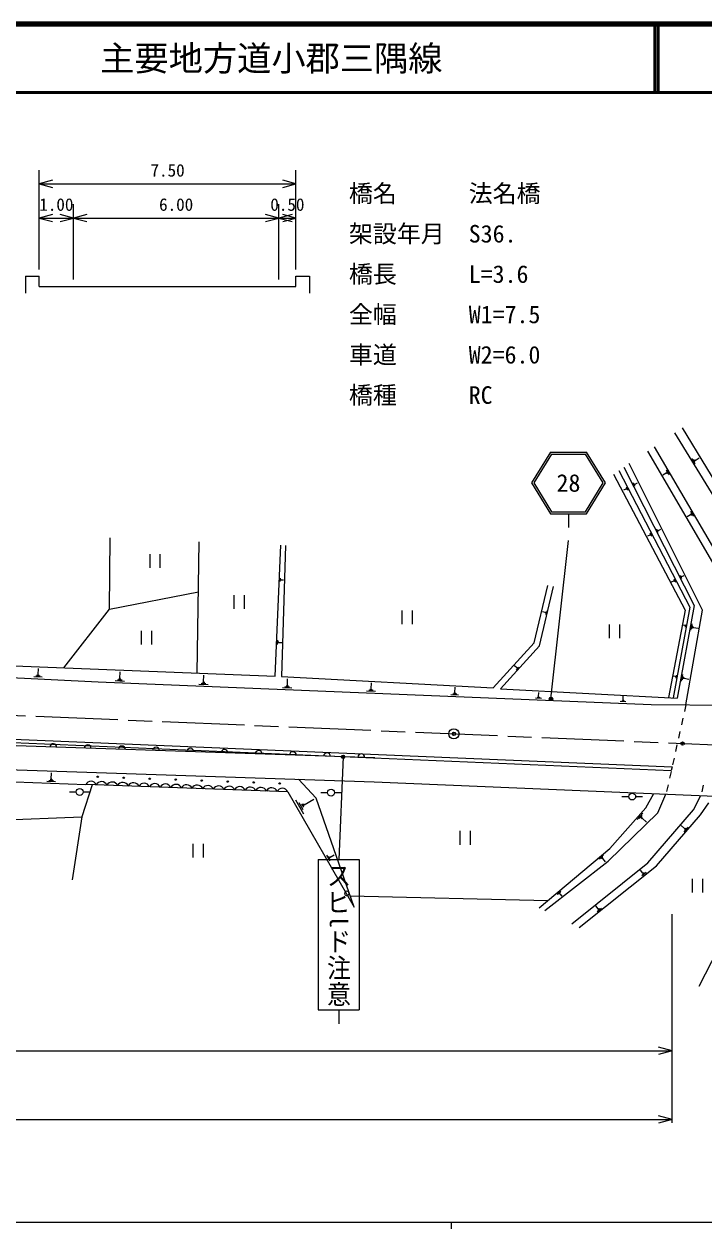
# Model space of a CAD drawing. Units: millimetres, scale not verified, with parts at other scales. Extents: x 40000 to 680000, y 20000 to 380000.
# Drawn here: x 205610 to 304922, y 204000 to 380000 of the extents above; entities that cross this region are included whole.
import ezdxf
from ezdxf.enums import TextEntityAlignment as Align

# ---------------------------------------------------------------- set-up
doc = ezdxf.new("R2010")
doc.units = ezdxf.units.MM
doc.header["$LTSCALE"] = 1000
doc.header["$PDMODE"] = 32
doc.header["$PDSIZE"] = 500
doc.linetypes.add('CHAIN', pattern=[18.5, 12, -1.5, 3.5, -1.5])
for name, color, linetype, lineweight in [('M-BGD', 7, 'Continuous', 25), ('M-BMK', 2, 'CHAIN', 13), ('M-BMK-SRVR', 3, 'Continuous', 25), ('M-STR-HTXT', 7, 'Continuous', 13), ('M-STR-STRC', 7, 'Continuous', 25), ('M-TTL', 2, 'Continuous', 140), ('M-TTL-BAND', 7, 'Continuous', 25), ('M-TTL-LINE', 7, 'Continuous', 50)]:
    doc.layers.add(name, color=color, linetype=linetype, lineweight=lineweight)
doc.layers.add('M-OTRS', color=6, linetype='Continuous')
doc.layers.add('M-TTL-TXT', color=7, linetype='Continuous')
doc.styles.add('@ＭＳ ゴシック', font='')
doc.styles.add('ＭＳ ゴシック', font='')
doc.styles.get('@ＭＳ ゴシック').set_extended_font_data('@MS Gothic')
doc.styles.get('ＭＳ ゴシック').set_extended_font_data('MS Gothic')

msp = doc.modelspace()

# ---------------------------------------------------------------- linework, layer by layer
at = {"layer": 'M-BGD'}
for p, q in [((301729, 321033), (311173, 305485)), ((300643, 320296), (311323, 302820)), ((296685, 317609), (307871, 298427)), ((297656, 318268), (309007, 298801)), ((293246, 315273), (303484, 295090)), ((304708, 294373), (294008, 315791)), ((303650, 315720), (303156, 316528)), ((303607, 315971), (303360, 316375)), ((303626, 316122), (303503, 316324)), ((303676, 316222), (303615, 316323)), ((303646, 316272), (304211, 316618)), ((291713, 314232), (302177, 294384)), ((292499, 314766), (302858, 294805)), ((299427, 314408), (298928, 314117)), ((299401, 314453), (299453, 314363)), ((299433, 314889), (299848, 314176)), ((299446, 314539), (299550, 314360)), ((299465, 314669), (299673, 314313)), ((293533, 312078), (293184, 311897)), ((293516, 312110), (293549, 312047)), ((293550, 312167), (293615, 312042)), ((293553, 312405), (293812, 311907)), ((293568, 312255), (293697, 312006)), ((294840, 312464), (294586, 312965)), ((294827, 312615), (294700, 312865)), ((294845, 312703), (294782, 312828)), ((294880, 312759), (294848, 312822)), ((294864, 312791), (295214, 312969)), ((302963, 308331), (302453, 308034)), ((302937, 308377), (302990, 308286)), ((302970, 308824), (303395, 308094)), ((302983, 308465), (303090, 308283)), ((303003, 308599), (303216, 308234)), ((218069, 294532), (218189, 304936)), ((297018, 305362), (296669, 305181)), ((297002, 305393), (297034, 305331)), ((297035, 305450), (297100, 305326)), ((297038, 305689), (297297, 305190)), ((297053, 305538), (297182, 305289)), ((298264, 305716), (298010, 306217)), ((298250, 305866), (298123, 306117)), ((298269, 305954), (298205, 306080)), ((298303, 306011), (298271, 306074)), ((298287, 306043), (298638, 306220)), ((230873, 285198), (231187, 304387)), ((242289, 284738), (243118, 303884)), ((243779, 303856), (243234, 284681)), ((223964, 302574), (223964, 300574)), ((225464, 302574), (225464, 300574)), ((301677, 298987), (301433, 299468)), ((301664, 299132), (301542, 299373)), ((301682, 299216), (301621, 299337)), ((301715, 299271), (301684, 299331)), ((301699, 299301), (302036, 299472)), ((243030, 298578), (243050, 299056)), ((243083, 298696), (243093, 298934)), ((243133, 298753), (243138, 298873)), ((243182, 298781), (243185, 298841)), ((243183, 298811), (243517, 298796)), ((280149, 289624), (282123, 297997)), ((280900, 289196), (282939, 297835)), ((300503, 298636), (300154, 298455)), ((300487, 298667), (300520, 298605)), ((300521, 298724), (300586, 298600)), ((300524, 298963), (300782, 298465)), ((300538, 298813), (300668, 298563)), ((218069, 294532), (231068, 297065)), ((236265, 296581), (236265, 294581)), ((237765, 296581), (237765, 294581)), ((211424, 285982), (218069, 294532)), ((260781, 294342), (260781, 292342)), ((262281, 294342), (262281, 292342)), ((281746, 294045), (281335, 294142)), ((281754, 294082), (281737, 294008)), ((281822, 294105), (281787, 293958)), ((281898, 294164), (281829, 293871)), ((281991, 294297), (281853, 293710)), ((302177, 294384), (299728, 281605)), ((302858, 294805), (300413, 281570)), ((303484, 295090), (300997, 281539)), ((302297, 280568), (304708, 294373)), ((291104, 292297), (291104, 290297)), ((292604, 292297), (292604, 290297)), ((302117, 292128), (301839, 292180)), ((302166, 292171), (302147, 292071)), ((302214, 292213), (302178, 292015)), ((302272, 292305), (302199, 291908)), ((303028, 291447), (303203, 292398)), ((222702, 291377), (222702, 289377)), ((224202, 291377), (224202, 289377)), ((302121, 292153), (302112, 292104)), ((303167, 291667), (303254, 292143)), ((303284, 291769), (303327, 292006)), ((303390, 291811), (303411, 291930)), ((303401, 291870), (304066, 291748)), ((242631, 289369), (242658, 290006)), ((242701, 289525), (242715, 289844)), ((242769, 289602), (242776, 289762)), ((242834, 289639), (242837, 289719)), ((242836, 289679), (243282, 289660)), ((274135, 283020), (280149, 289624)), ((275230, 282881), (280900, 289196)), ((133615, 288016), (216435, 283909)), ((186103, 287002), (242289, 284738)), ((207652, 284997), (207695, 285860)), ((219600, 284425), (219639, 285378)), ((277583, 285969), (277251, 286267)), ((277938, 286079), (277512, 285604)), ((277610, 285999), (277556, 285940)), ((277784, 286003), (277571, 285765)), ((277684, 285986), (277577, 285867)), ((208250, 284597), (207017, 284658)), ((207948, 284736), (207331, 284766)), ((207800, 284866), (207492, 284882)), ((207729, 284994), (207575, 285001)), ((216435, 283909), (297237, 280605)), ((220264, 283989), (218903, 284044)), ((219930, 284139), (219249, 284167)), ((219765, 284282), (219425, 284296)), ((219685, 284421), (219515, 284428)), ((232496, 283488), (231143, 283544)), ((232163, 283638), (231487, 283665)), ((231999, 283780), (231661, 283794)), ((231920, 283918), (231751, 283925)), ((231836, 283922), (231875, 284869)), ((243234, 284681), (274135, 283020)), ((244156, 283418), (243987, 283425)), ((244071, 283421), (244110, 284368)), ((256306, 282897), (256342, 283787)), ((300729, 284701), (300417, 284759)), ((300734, 284729), (300724, 284673)), ((300784, 284748), (300763, 284637)), ((300839, 284796), (300798, 284573)), ((300904, 284899), (300822, 284453)), ((301661, 283999), (301842, 284983)), ((301805, 284227), (301895, 284719)), ((301926, 284332), (301971, 284578)), ((302035, 284375), (302058, 284498)), ((302046, 284437), (302735, 284310)), ((244731, 282988), (243379, 283043)), ((244398, 283137), (243722, 283165)), ((244235, 283279), (243897, 283293)), ((256926, 282489), (255654, 282541)), ((256613, 282630), (255977, 282656)), ((256460, 282763), (256142, 282776)), ((256385, 282894), (256226, 282900)), ((269076, 281993), (267975, 282038)), ((268806, 282114), (268255, 282137)), ((268672, 282230), (268397, 282241)), ((268608, 282343), (268470, 282348)), ((268539, 282346), (268571, 283116)), ((275230, 282881), (300997, 281539)), ((280981, 281593), (280548, 281610)), ((280877, 281684), (280660, 281692)), ((280826, 281772), (280718, 281777)), ((280772, 281775), (280797, 282381)), ((293116, 281251), (293139, 281814)), ((281194, 281497), (280328, 281533)), ((293508, 280994), (292705, 281026)), ((293311, 281082), (292909, 281099)), ((293214, 281167), (293013, 281175)), ((293167, 281249), (293066, 281253)), ((297237, 280605), (308460, 280523)), ((302297, 280568), (302079, 279592)), ((133248, 278525), (300268, 271477)), ((301861, 278616), (301644, 277640)), ((133227, 278026), (300158, 270982)), ((301426, 276664), (301208, 275688)), ((300990, 274712), (300772, 273736)), ((117118, 273974), (256736, 269311)), ((300268, 271477), (300158, 270982)), ((300555, 272760), (300337, 271784)), ((198379, 269541), (214615, 268921)), ((210213, 269307), (208915, 269357)), ((209893, 269450), (209244, 269474)), ((209736, 269586), (209411, 269598)), ((209660, 269719), (209498, 269725)), ((209579, 269722), (209613, 270631)), ((248261, 266938), (245694, 269680)), ((256736, 269311), (314890, 266857)), ((300119, 270808), (299901, 269832)), ((212230, 267827), (213230, 267827)), ((215573, 268887), (214034, 264205)), ((214230, 267827), (215230, 267827)), ((244121, 267850), (214615, 268921)), ((244121, 267850), (253828, 250981)), ((248950, 267731), (249950, 267731)), ((250950, 267731), (251950, 267731)), ((296451, 265525), (297590, 267587)), ((299684, 268856), (299466, 267880)), ((304816, 268804), (304604, 267826)), ((246491, 264595), (245318, 266635)), ((246402, 265222), (245815, 266242)), ((246459, 265595), (246166, 266105)), ((246590, 265840), (246443, 266095)), ((246517, 265967), (247945, 266789)), ((253828, 250981), (248261, 266938)), ((292952, 267160), (293952, 267160)), ((294952, 267160), (295952, 267160)), ((298179, 264761), (299383, 267511)), ((303379, 265236), (304489, 267296)), ((304421, 264508), (305628, 266247)), ((175079, 262606), (214034, 264205)), ((214034, 264205), (212639, 254998)), ((290927, 257711), (298179, 264761)), ((291182, 259586), (296451, 265525)), ((295189, 263798), (296014, 264728)), ((295488, 263948), (295900, 264413)), ((295684, 263982), (295890, 264214)), ((295828, 263957), (295932, 264074)), ((295880, 264015), (296531, 263438)), ((296727, 257454), (303379, 265236)), ((297980, 257062), (304421, 264508)), ((302097, 262506), (301607, 262930)), ((302610, 262675), (302005, 261975)), ((302135, 262550), (302060, 262463)), ((302389, 262560), (302086, 262210)), ((302243, 262533), (302092, 262358)), ((269253, 262127), (269253, 260127)), ((270753, 262127), (270753, 260127)), ((230248, 260270), (230248, 258270)), ((231748, 260270), (231748, 258270)), ((280876, 250910), (291182, 259586)), ((250313, 257752), (249841, 258573)), ((250277, 258004), (250041, 258415)), ((250300, 258154), (250182, 258359)), ((250353, 258252), (250294, 258355)), ((250323, 258304), (250898, 258634)), ((281689, 250511), (290927, 257711)), ((285644, 248568), (296727, 257454)), ((286721, 248040), (297980, 257062)), ((289568, 258028), (290276, 258624)), ((289805, 258107), (290158, 258404)), ((289953, 258110), (290130, 258259)), ((290057, 258077), (290145, 258151)), ((290101, 258114), (290518, 257619)), ((296010, 255988), (295665, 256418)), ((296466, 256050), (295851, 255557)), ((296263, 255988), (295955, 255742)), ((296049, 256019), (295972, 255957)), ((296137, 255988), (295983, 255865)), ((303203, 255162), (303203, 253162)), ((304703, 255162), (304703, 253162)), ((253244, 252653), (282139, 251973)), ((283468, 252906), (284004, 253358)), ((283647, 252965), (283915, 253191)), ((283760, 252968), (283894, 253081)), ((283838, 252943), (283905, 252999)), ((283872, 252971), (284188, 252596)), ((289490, 250758), (289150, 251182)), ((289938, 250819), (289332, 250333)), ((289738, 250758), (289435, 250515)), ((289527, 250788), (289452, 250728)), ((289614, 250758), (289462, 250637)), ((304212, 239451), (309301, 249403))]:
    msp.add_line(p, q, dxfattribs=at)
msp.add_lwpolyline([(256868, 272808), (117026, 277479), (106499, 276574), (78587, 285134)], dxfattribs=at)
for centre, radius in [((216366, 270043), 100), ((220163, 269905), 100), ((223961, 269768), 100), ((227758, 269630), 100), ((231556, 269493), 100), ((235353, 269355), 100), ((239151, 269217), 100), ((213730, 267827), 500), ((242948, 269080), 100), ((250450, 267731), 500), ((294452, 267160), 500)]:
    msp.add_circle(centre, radius, dxfattribs=at)
for centre, radius, start, end in [((209894, 274377), 500, 358.08721, 178.08721), ((214892, 274210), 500, 358.08721, 178.08721), ((219889, 274043), 500, 358.08721, 178.08721), ((224886, 273876), 500, 358.08721, 178.08721), ((229883, 273710), 500, 358.08721, 178.08721), ((234881, 273543), 500, 358.08721, 178.08721), ((239878, 273376), 500, 358.08721, 178.08721), ((244875, 273209), 500, 358.08721, 178.08721), ((249872, 273042), 500, 358.08721, 178.08721), ((254869, 272875), 500, 358.08721, 178.08721), ((215379, 268540), 854, 22.39561, 153.44387), ((216932, 268483), 854, 22.39561, 153.44387), ((218485, 268427), 854, 22.39561, 153.44387), ((220038, 268371), 854, 22.39561, 153.44387), ((221591, 268314), 854, 22.39561, 153.44387), ((223144, 268258), 854, 22.39561, 153.44387), ((224697, 268201), 854, 22.39561, 153.44387), ((226250, 268145), 854, 22.39561, 153.44387), ((227802, 268089), 854, 22.39561, 153.44387), ((229355, 268032), 854, 22.39561, 153.44387), ((230908, 267976), 854, 22.39561, 153.44387), ((232461, 267919), 854, 22.39561, 153.44387), ((234014, 267863), 854, 22.39561, 153.44387), ((235567, 267807), 854, 22.39561, 153.44387), ((237120, 267750), 854, 22.39561, 153.44387), ((238673, 267694), 854, 22.39561, 153.44387), ((240226, 267637), 854, 22.39561, 153.44387), ((241779, 267581), 854, 22.39561, 153.44387), ((243332, 267524), 854, 22.39561, 153.44387)]:
    msp.add_arc(centre, radius, start, end, dxfattribs=at)
msp.add_point((301804, 274895), dxfattribs=at)
at = {"layer": 'M-BMK'}
msp.add_line((133383, 282023), (395608, 270957), dxfattribs=at)
at = {"layer": 'M-BMK-SRVR'}
msp.add_circle((268399, 276325), 750, dxfattribs=at)
msp.add_point((268399, 276325), dxfattribs=at)
at = {"layer": 'M-OTRS'}
msp.add_point((301804, 274895), dxfattribs=at)
at = {"layer": 'M-STR-HTXT'}
for p, q in [((207824, 344172), (207824, 358672)), ((245324, 344172), (245324, 358672)), ((209756, 357190), (207824, 356672)), ((207824, 356672), (245324, 356672)), ((207824, 356672), (209756, 356154)), ((245324, 356672), (243392, 357190)), ((243392, 356154), (245324, 356672)), ((209756, 352190), (207824, 351672)), ((212824, 351672), (210892, 352190)), ((212824, 342672), (212824, 353672)), ((214756, 352190), (212824, 351672)), ((242824, 351672), (240892, 352190)), ((242824, 342672), (242824, 353672)), ((244756, 352190), (242824, 351672)), ((245324, 351672), (243392, 352190)), ((207824, 351672), (212824, 351672)), ((207824, 351672), (209756, 351154)), ((210892, 351154), (212824, 351672)), ((212824, 351672), (242824, 351672)), ((212824, 351672), (214756, 351154)), ((240892, 351154), (242824, 351672)), ((242824, 351672), (245324, 351672)), ((242824, 351672), (244756, 351154)), ((243392, 351154), (245324, 351672)), ((205824, 343172), (207824, 343172)), ((205824, 343172), (205824, 340672)), ((207824, 341672), (207824, 343172)), ((207824, 341672), (212824, 341672)), ((212824, 341672), (242824, 341672)), ((242824, 341672), (245324, 341672)), ((245324, 341672), (245324, 343172)), ((245324, 343172), (247324, 343172)), ((247324, 343172), (247324, 340672)), ((68134, 230000), (300268, 230000)), ((300268, 230000), (298268, 230539)), ((300268, 230000), (298268, 229461))]:
    msp.add_line(p, q, dxfattribs=at)
at = {"layer": 'M-STR-STRC'}
for p, q in [((282501, 317472), (279737, 312972)), ((282669, 317172), (280089, 312972)), ((282501, 317472), (287773, 317472)), ((282669, 317172), (287605, 317172)), ((290185, 312972), (287605, 317172)), ((290537, 312972), (287773, 317472)), ((279737, 312972), (282501, 308472)), ((280089, 312972), (282669, 308772)), ((287605, 308772), (290185, 312972)), ((287773, 308472), (290537, 312972)), ((282501, 308472), (287773, 308472)), ((282669, 308772), (287605, 308772)), ((285137, 308472), (285137, 306472)), ((282582, 281442), (285137, 304582)), ((252199, 272964), (251566, 257978)), ((248566, 257978), (248566, 235978)), ((248566, 257978), (254566, 257978)), ((254566, 257978), (254566, 235978)), ((300268, 219500), (300268, 250000)), ((248566, 235978), (254566, 235978)), ((251566, 235978), (251566, 233978)), ((68134, 220000), (300268, 220000)), ((300268, 220000), (298268, 220539)), ((300268, 220000), (298268, 219461))]:
    msp.add_line(p, q, dxfattribs=at)
for centre, radius in [((282582, 281442), 250), ((282582, 281442), 200), ((282582, 281442), 150), ((282582, 281442), 100), ((282582, 281442), 50), ((282582, 281442), 20), ((252199, 272964), 150), ((252199, 272964), 120), ((252199, 272964), 90), ((252199, 272964), 60), ((252199, 272964), 30)]:
    msp.add_circle(centre, radius, dxfattribs=at)
for p in [(282582, 281442), (252199, 272964)]:
    msp.add_point(p, dxfattribs=at)
at = {"layer": 'M-TTL'}
msp.add_line((680000, 380000), (40000, 380000), dxfattribs=at)
at = {"layer": 'M-TTL-BAND'}
for p, q in [((40000, 205000), (579000, 205000)), ((268000, 205000), (268000, 204000))]:
    msp.add_line(p, q, dxfattribs=at)
at = {"layer": 'M-TTL-LINE'}
for p, q in [((297750, 380000), (297750, 370000)), ((298250, 380000), (298250, 370000)), ((40000, 370000), (680000, 370000))]:
    msp.add_line(p, q, dxfattribs=at)

# ---------------------------------------------------------------- texts
at = {"layer": 'M-STR-HTXT', "style": 'ＭＳ ゴシック'}
for s, p in [('7.50', (226574, 357172)), ('1.00', (210324, 352172)), ('6.00', (227824, 352172)), ('0.50', (244074, 352172))]:
    msp.add_text(s, height=1833, dxfattribs=at).set_placement(p, align=Align.BOTTOM_CENTER)
for s, p in [('橋名\u3000\u3000\u3000法名橋', (253063, 353211)), ('架設年月\u3000S36.', (253063, 347320)), ('橋長\u3000\u3000\u3000L=3.6', (253063, 341429)), ('全幅\u3000\u3000\u3000W1=7.5', (253063, 335538)), ('車道\u3000\u3000\u3000W2=6.0', (253063, 329647)), ('橋種\u3000\u3000\u3000RC', (253063, 323755))]:
    msp.add_text(s, height=2566, dxfattribs=at).set_placement(p, align=Align.BOTTOM_LEFT)
at = {"layer": 'M-STR-STRC', "style": 'ＭＳ ゴシック'}
msp.add_text('28', height=2566, dxfattribs=at).set_placement((285137, 312972), align=Align.MIDDLE_CENTER)
at = {"layer": 'M-STR-STRC', "style": '@ＭＳ ゴシック', "width": 1.1}
msp.add_text('スピlド注意', height=2566, rotation=270, dxfattribs=at).set_placement((251566, 246978), align=Align.MIDDLE_CENTER)
at = {"layer": 'M-TTL-TXT', "style": 'ＭＳ ゴシック'}
msp.add_text('主要地方道小郡三隅線', height=3666, dxfattribs=at).set_placement((216734, 375000), align=Align.MIDDLE_LEFT)

doc.saveas('drawing.dxf')
